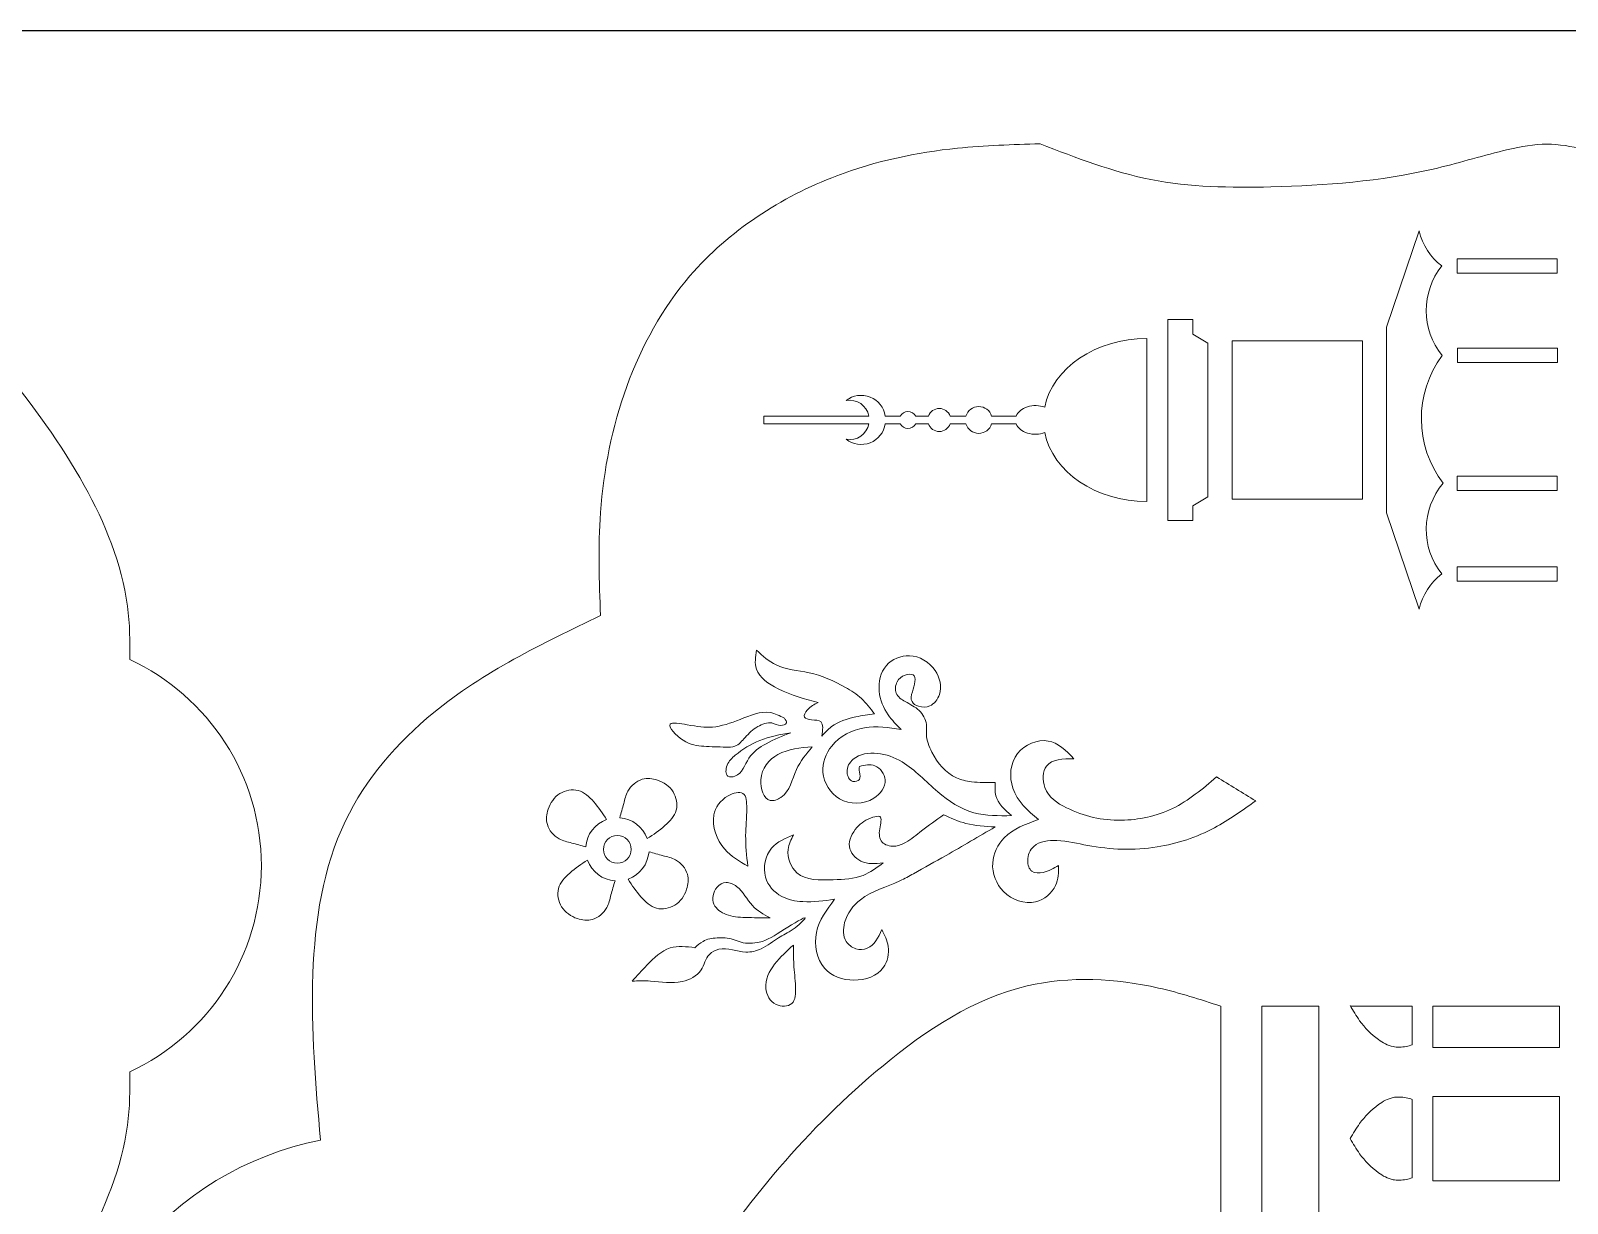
# Model space of a CAD drawing. Header units: inches. Extents: x -604 to 396, y -92 to 517.
# Drawn here: x 106.6 to 232.7, y 113.2 to 209.4 of the extents above; entities that cross this region are included whole.
import ezdxf

# ---------------------------------------------------------------- set-up
doc = ezdxf.new("R2010")
doc.units = ezdxf.units.IN
doc.header["$MEASUREMENT"] = 0
doc.layers.add('Layer 1', color=7, linetype='Continuous')

msp = doc.modelspace()

# ---------------------------------------------------------------- linework, layer by layer
at = {"color": 1}
msp.add_lwpolyline([(-16.29, -79.62), (395.71, -79.62), (395.71, 209.38), (-16.29, 209.38)], close=True, dxfattribs=at)
at = {"layer": 'Layer 1', "color": 250, "lineweight": 9}
msp.add_open_spline([(114.75, 123.94), (114.79, 122.49), (114.76, 121.03), (114.56, 119.57), (114.56, 119.57), (114.1, 116.06), (112.73, 112.74), (111.02, 109.66), (111.02, 109.66), (109.11, 106.21), (106.77, 103.08), (104.32, 99.99), (104.32, 99.99), (103.61, 99.11), (102.58, 97.89), (102.18, 96.83), (102.18, 96.83), (101.7, 95.57), (101.75, 93.48), (101.7, 92.12), (101.7, 92.12), (101.64, 90.39), (101.49, 88.7), (100.99, 87.03), (100.99, 87.03), (100.2, 84.39), (98.61, 82.01), (96.57, 80.18), (96.57, 80.18), (95.21, 78.96), (93.65, 77.97), (91.89, 77.43), (91.89, 77.43), (90.68, 77.06), (89.44, 76.84), (88.17, 76.84), (88.17, 76.84), (88.17, 76.84), (-4.16, 76.84), (-4.16, 76.84), (-4.16, 76.84), (-4.16, 76.84), (-5, 79.7), (-5, 79.7), (-5, 79.7), (-16.78, 119.61), (-16.78, 162.1), (-5, 202.01), (-5, 202.01), (-5, 202.01), (-4.16, 204.88), (-4.16, 204.88), (-4.16, 204.88), (-4.16, 204.88), (88.17, 204.88), (88.17, 204.88), (88.17, 204.88), (89.44, 204.88), (90.68, 204.65), (91.89, 204.28), (91.89, 204.28), (93.65, 203.75), (95.21, 202.76), (96.57, 201.54), (96.57, 201.54), (98.61, 199.71), (100.2, 197.32), (100.99, 194.68), (100.99, 194.68), (101.49, 193.02), (101.64, 191.33), (101.7, 189.6), (101.7, 189.6), (101.75, 188.24), (101.7, 186.15), (102.18, 184.89), (102.18, 184.89), (102.58, 183.82), (103.61, 182.61), (104.32, 181.72), (104.32, 181.72), (106.77, 178.64), (109.11, 175.51), (111.02, 172.06), (111.02, 172.06), (112.73, 168.98), (114.1, 165.66), (114.56, 162.15), (114.56, 162.15), (114.76, 160.69), (114.79, 159.23), (114.75, 157.78), (114.75, 157.78), (121.24, 154.76), (125.55, 148.21), (125.55, 140.86), (125.55, 140.86), (125.55, 133.5), (121.24, 126.95), (114.75, 123.94)], degree=3, knots=[0, 0, 0, 0, 0.038462, 0.038462, 0.038462, 0.038462, 0.076923, 0.076923, 0.076923, 0.076923, 0.115385, 0.115385, 0.115385, 0.115385, 0.153846, 0.153846, 0.153846, 0.153846, 0.192308, 0.192308, 0.192308, 0.192308, 0.230769, 0.230769, 0.230769, 0.230769, 0.269231, 0.269231, 0.269231, 0.269231, 0.307692, 0.307692, 0.307692, 0.307692, 0.346154, 0.346154, 0.346154, 0.346154, 0.384615, 0.384615, 0.384615, 0.384615, 0.423077, 0.423077, 0.423077, 0.423077, 0.461538, 0.461538, 0.461538, 0.461538, 0.5, 0.5, 0.5, 0.5, 0.538462, 0.538462, 0.538462, 0.538462, 0.576923, 0.576923, 0.576923, 0.576923, 0.615385, 0.615385, 0.615385, 0.615385, 0.653846, 0.653846, 0.653846, 0.653846, 0.692308, 0.692308, 0.692308, 0.692308, 0.730769, 0.730769, 0.730769, 0.730769, 0.769231, 0.769231, 0.769231, 0.769231, 0.807692, 0.807692, 0.807692, 0.807692, 0.846154, 0.846154, 0.846154, 0.846154, 0.884615, 0.884615, 0.884615, 0.884615, 0.923077, 0.923077, 0.923077, 0.923077, 1, 1, 1, 1], dxfattribs=at)
at = {"layer": 'Layer 1', "lineweight": 9}
for points, knots in [([(393.82, 200.16), (393.82, 200.16), (393.82, 176.61), (393.82, 176.61), (393.82, 176.61), (393.82, 176.61), (381.95, 176.61), (381.95, 176.61), (381.95, 176.61), (381.95, 176.61), (381.95, 92.39), (381.95, 92.39), (381.95, 92.39), (381.95, 92.39), (381.95, 8.17), (381.95, 8.17), (381.95, 8.17), (381.95, 8.17), (393.82, 8.17), (393.82, 8.17), (393.82, 8.17), (393.82, 8.17), (393.82, -15.37), (393.82, -15.37), (393.82, -15.37), (391.56, -15.45), (389.3, -15.53), (387.07, -15.31), (387.07, -15.31), (384.54, -15.06), (382.06, -14.45), (379.57, -13.9), (379.57, -13.9), (374.34, -12.74), (369.1, -11.88), (363.7, -11.6), (363.7, -11.6), (358.8, -11.34), (353.77, -11.55), (349.22, -13.19), (349.22, -13.19), (347.69, -13.74), (346.21, -14.46), (344.72, -15.18), (344.72, -15.18), (336.28, -15.18), (327.83, -15.18), (319.39, -15.18), (319.39, -15.18), (318.22, -14.54), (317.05, -13.91), (315.82, -13.51), (315.82, -13.51), (313.61, -12.79), (311.16, -12.82), (308.8, -12.97), (308.8, -12.97), (306.33, -13.12), (303.95, -13.38), (301.49, -13.79), (301.49, -13.79), (299.08, -14.19), (296.61, -14.73), (294.3, -14.24), (294.3, -14.24), (292.45, -13.85), (290.72, -12.8), (289.15, -11.63), (289.15, -11.63), (287.93, -10.72), (286.81, -9.73), (285.69, -8.75), (285.69, -8.75), (284.01, -9.36), (282.33, -9.97), (280.68, -10.63), (280.68, -10.63), (278.92, -11.33), (277.19, -12.09), (275.45, -12.83), (275.45, -12.83), (273.25, -13.76), (271.03, -14.67), (268.71, -15.15), (268.71, -15.15), (265.49, -15.82), (262.08, -15.69), (258.87, -14.92), (258.87, -14.92), (255.92, -14.22), (253.15, -12.98), (250.3, -11.99), (250.3, -11.99), (247.66, -11.08), (244.95, -10.38), (242.24, -9.68), (242.24, -9.68), (240.44, -11.23), (238.64, -12.78), (236.51, -13.86), (236.51, -13.86), (234.7, -14.78), (232.65, -15.36), (230.65, -15.28), (230.65, -15.28), (229.58, -15.24), (228.52, -15.01), (227.47, -14.76), (227.47, -14.76), (225.53, -14.28), (223.63, -13.7), (221.7, -13.25), (221.7, -13.25), (217.37, -12.23), (212.89, -11.89), (208.39, -11.79), (208.39, -11.79), (205.07, -11.71), (201.74, -11.76), (198.53, -12.39), (198.53, -12.39), (195.43, -13), (192.44, -14.16), (189.45, -15.31), (189.45, -15.31), (187.19, -15.25), (184.92, -15.19), (182.67, -14.96), (182.67, -14.96), (179.31, -14.62), (175.97, -13.91), (172.78, -12.69), (172.78, -12.69), (168.19, -10.96), (163.91, -8.19), (160.72, -4.48), (160.72, -4.48), (156.19, 0.8), (153.88, 7.97), (153.38, 14.94), (153.38, 14.94), (153.18, 17.79), (153.28, 20.6), (153.38, 23.41), (153.38, 23.41), (148.59, 25.7), (143.8, 28), (139.69, 31.37), (139.69, 31.37), (136.72, 33.81), (134.1, 36.82), (132.45, 40.25), (132.45, 40.25), (130.59, 44.1), (129.94, 48.48), (129.78, 52.8), (129.78, 52.8), (129.61, 57.4), (130.01, 61.92), (130.4, 66.44), (130.4, 66.44), (118.03, 68.91), (109.12, 79.78), (109.12, 92.39), (109.12, 92.39), (109.12, 105.01), (118.03, 115.87), (130.4, 118.34), (130.4, 118.34), (130.01, 122.86), (129.61, 127.38), (129.78, 131.98), (129.78, 131.98), (129.94, 136.3), (130.59, 140.69), (132.45, 144.53), (132.45, 144.53), (134.1, 147.97), (136.72, 150.97), (139.69, 153.42), (139.69, 153.42), (143.8, 156.79), (148.59, 159.08), (153.38, 161.38), (153.38, 161.38), (153.28, 164.19), (153.18, 167), (153.38, 169.84), (153.38, 169.84), (153.88, 176.82), (156.19, 183.99), (160.72, 189.26), (160.72, 189.26), (163.91, 192.97), (168.19, 195.74), (172.78, 197.48), (172.78, 197.48), (175.97, 198.69), (179.31, 199.4), (182.67, 199.74), (182.67, 199.74), (184.92, 199.97), (187.19, 200.03), (189.45, 200.1), (189.45, 200.1), (192.44, 198.94), (195.43, 197.79), (198.53, 197.17), (198.53, 197.17), (201.74, 196.54), (205.07, 196.49), (208.39, 196.57), (208.39, 196.57), (212.89, 196.68), (217.37, 197.02), (221.7, 198.03), (221.7, 198.03), (223.63, 198.48), (225.53, 199.06), (227.47, 199.54), (227.47, 199.54), (228.52, 199.8), (229.58, 200.02), (230.65, 200.06), (230.65, 200.06), (232.65, 200.14), (234.7, 199.56), (236.51, 198.64), (236.51, 198.64), (238.64, 197.56), (240.44, 196.02), (242.24, 194.47), (242.24, 194.47), (244.95, 195.17), (247.66, 195.86), (250.3, 196.78), (250.3, 196.78), (253.15, 197.76), (255.92, 199), (258.87, 199.71), (258.87, 199.71), (262.08, 200.47), (265.49, 200.61), (268.71, 199.94), (268.71, 199.94), (271.03, 199.45), (273.25, 198.55), (275.45, 197.62), (275.45, 197.62), (277.19, 196.87), (278.92, 196.11), (280.68, 195.41), (280.68, 195.41), (282.33, 194.75), (284.01, 194.14), (285.69, 193.53), (285.69, 193.53), (286.81, 194.52), (287.93, 195.5), (289.15, 196.41), (289.15, 196.41), (290.72, 197.58), (292.45, 198.63), (294.3, 199.02), (294.3, 199.02), (296.61, 199.51), (299.08, 198.98), (301.49, 198.58), (301.49, 198.58), (303.95, 198.17), (306.33, 197.9), (308.8, 197.75), (308.8, 197.75), (311.16, 197.61), (313.61, 197.58), (315.82, 198.29), (315.82, 198.29), (317.05, 198.69), (318.22, 199.33), (319.39, 199.96), (319.39, 199.96), (327.83, 199.96), (336.28, 199.96), (344.72, 199.96), (344.72, 199.96), (346.21, 199.24), (347.69, 198.53), (349.22, 197.97), (349.22, 197.97), (353.77, 196.33), (358.8, 196.12), (363.7, 196.38), (363.7, 196.38), (369.1, 196.67), (374.34, 197.52), (379.57, 198.68), (379.57, 198.68), (382.06, 199.23), (384.54, 199.85), (387.07, 200.09), (387.07, 200.09), (389.3, 200.31), (391.56, 200.23), (393.82, 200.16)], [0, 0, 0, 0, 0.012987, 0.012987, 0.012987, 0.012987, 0.025974, 0.025974, 0.025974, 0.025974, 0.038961, 0.038961, 0.038961, 0.038961, 0.051948, 0.051948, 0.051948, 0.051948, 0.064935, 0.064935, 0.064935, 0.064935, 0.077922, 0.077922, 0.077922, 0.077922, 0.090909, 0.090909, 0.090909, 0.090909, 0.103896, 0.103896, 0.103896, 0.103896, 0.116883, 0.116883, 0.116883, 0.116883, 0.12987, 0.12987, 0.12987, 0.12987, 0.142857, 0.142857, 0.142857, 0.142857, 0.155844, 0.155844, 0.155844, 0.155844, 0.168831, 0.168831, 0.168831, 0.168831, 0.181818, 0.181818, 0.181818, 0.181818, 0.194805, 0.194805, 0.194805, 0.194805, 0.207792, 0.207792, 0.207792, 0.207792, 0.220779, 0.220779, 0.220779, 0.220779, 0.233766, 0.233766, 0.233766, 0.233766, 0.246753, 0.246753, 0.246753, 0.246753, 0.25974, 0.25974, 0.25974, 0.25974, 0.272727, 0.272727, 0.272727, 0.272727, 0.285714, 0.285714, 0.285714, 0.285714, 0.298701, 0.298701, 0.298701, 0.298701, 0.311688, 0.311688, 0.311688, 0.311688, 0.324675, 0.324675, 0.324675, 0.324675, 0.337662, 0.337662, 0.337662, 0.337662, 0.350649, 0.350649, 0.350649, 0.350649, 0.363636, 0.363636, 0.363636, 0.363636, 0.376623, 0.376623, 0.376623, 0.376623, 0.38961, 0.38961, 0.38961, 0.38961, 0.402597, 0.402597, 0.402597, 0.402597, 0.415584, 0.415584, 0.415584, 0.415584, 0.428571, 0.428571, 0.428571, 0.428571, 0.441558, 0.441558, 0.441558, 0.441558, 0.454545, 0.454545, 0.454545, 0.454545, 0.467532, 0.467532, 0.467532, 0.467532, 0.480519, 0.480519, 0.480519, 0.480519, 0.493506, 0.493506, 0.493506, 0.493506, 0.506494, 0.506494, 0.506494, 0.506494, 0.519481, 0.519481, 0.519481, 0.519481, 0.532468, 0.532468, 0.532468, 0.532468, 0.545455, 0.545455, 0.545455, 0.545455, 0.558442, 0.558442, 0.558442, 0.558442, 0.571429, 0.571429, 0.571429, 0.571429, 0.584416, 0.584416, 0.584416, 0.584416, 0.597403, 0.597403, 0.597403, 0.597403, 0.61039, 0.61039, 0.61039, 0.61039, 0.623377, 0.623377, 0.623377, 0.623377, 0.636364, 0.636364, 0.636364, 0.636364, 0.649351, 0.649351, 0.649351, 0.649351, 0.662338, 0.662338, 0.662338, 0.662338, 0.675325, 0.675325, 0.675325, 0.675325, 0.688312, 0.688312, 0.688312, 0.688312, 0.701299, 0.701299, 0.701299, 0.701299, 0.714286, 0.714286, 0.714286, 0.714286, 0.727273, 0.727273, 0.727273, 0.727273, 0.74026, 0.74026, 0.74026, 0.74026, 0.753247, 0.753247, 0.753247, 0.753247, 0.766234, 0.766234, 0.766234, 0.766234, 0.779221, 0.779221, 0.779221, 0.779221, 0.792208, 0.792208, 0.792208, 0.792208, 0.805195, 0.805195, 0.805195, 0.805195, 0.818182, 0.818182, 0.818182, 0.818182, 0.831169, 0.831169, 0.831169, 0.831169, 0.844156, 0.844156, 0.844156, 0.844156, 0.857143, 0.857143, 0.857143, 0.857143, 0.87013, 0.87013, 0.87013, 0.87013, 0.883117, 0.883117, 0.883117, 0.883117, 0.896104, 0.896104, 0.896104, 0.896104, 0.909091, 0.909091, 0.909091, 0.909091, 0.922078, 0.922078, 0.922078, 0.922078, 0.935065, 0.935065, 0.935065, 0.935065, 0.948052, 0.948052, 0.948052, 0.948052, 0.961039, 0.961039, 0.961039, 0.961039, 0.974026, 0.974026, 0.974026, 0.974026, 1, 1, 1, 1]), ([(217.86, 169.82), (217.86, 169.82), (220.55, 161.92), (220.55, 161.92), (220.55, 161.92), (220.82, 163.07), (221.47, 164.09), (222.41, 164.8), (222.41, 164.8), (220.67, 166.99), (220.71, 170.11), (222.52, 172.24), (222.52, 172.24), (220.17, 175.34), (220.14, 179.6), (222.44, 182.73), (222.44, 182.73), (220.71, 184.87), (220.7, 187.92), (222.41, 190.08), (222.41, 190.08), (221.47, 190.79), (220.82, 191.81), (220.55, 192.96), (220.55, 192.96), (220.55, 192.96), (217.86, 185.05), (217.86, 185.05), (217.86, 185.05), (217.86, 185.05), (217.86, 169.82), (217.86, 169.82)], [0, 0, 0, 0, 0.111111, 0.111111, 0.111111, 0.111111, 0.222222, 0.222222, 0.222222, 0.222222, 0.333333, 0.333333, 0.333333, 0.333333, 0.444444, 0.444444, 0.444444, 0.444444, 0.555556, 0.555556, 0.555556, 0.555556, 0.666667, 0.666667, 0.666667, 0.666667, 0.777778, 0.777778, 0.777778, 0.777778, 1, 1, 1, 1]), ([(223.67, 190.66), (223.67, 190.66), (223.67, 189.49), (223.67, 189.49), (223.67, 189.49), (223.67, 189.49), (231.88, 189.49), (231.88, 189.49), (231.88, 189.49), (231.88, 189.49), (231.88, 190.66), (231.88, 190.66), (231.88, 190.66), (231.88, 190.66), (223.67, 190.66), (223.67, 190.66)], [0, 0, 0, 0, 0.2, 0.2, 0.2, 0.2, 0.4, 0.4, 0.4, 0.4, 0.6, 0.6, 0.6, 0.6, 1, 1, 1, 1]), ([(199.94, 177.44), (199.94, 177.44), (199.94, 185.69), (199.94, 185.69), (199.94, 185.69), (199.94, 185.69), (201.98, 185.69), (201.98, 185.69), (201.98, 185.69), (201.98, 185.69), (201.98, 184.49), (201.98, 184.49), (201.98, 184.49), (201.98, 184.49), (203.22, 183.74), (203.22, 183.74), (203.22, 183.74), (203.22, 183.74), (203.22, 171.14), (203.22, 171.14), (203.22, 171.14), (203.22, 171.14), (201.98, 170.39), (201.98, 170.39), (201.98, 170.39), (201.98, 170.39), (201.98, 169.19), (201.98, 169.19), (201.98, 169.19), (201.98, 169.19), (199.94, 169.19), (199.94, 169.19), (199.94, 169.19), (199.94, 169.19), (199.94, 177.44), (199.94, 177.44)], [0, 0, 0, 0, 0.1, 0.1, 0.1, 0.1, 0.2, 0.2, 0.2, 0.2, 0.3, 0.3, 0.3, 0.3, 0.4, 0.4, 0.4, 0.4, 0.5, 0.5, 0.5, 0.5, 0.6, 0.6, 0.6, 0.6, 0.7, 0.7, 0.7, 0.7, 0.8, 0.8, 0.8, 0.8, 1, 1, 1, 1]), ([(173.53, 175.85), (174.4, 175.69), (175.23, 176.26), (175.4, 177.12), (175.4, 177.12), (175.4, 177.12), (166.78, 177.12), (166.78, 177.12), (166.78, 177.12), (166.78, 177.12), (166.78, 177.76), (166.78, 177.76), (166.78, 177.76), (166.78, 177.76), (175.4, 177.76), (175.4, 177.76), (175.4, 177.76), (175.23, 178.62), (174.4, 179.19), (173.53, 179.03), (173.53, 179.03), (174.09, 179.47), (174.84, 179.57), (175.5, 179.31), (175.5, 179.31), (176.16, 179.05), (176.64, 178.46), (176.75, 177.76), (176.75, 177.76), (176.75, 177.76), (177.98, 177.76), (177.98, 177.76), (177.98, 177.76), (178.1, 177.99), (178.34, 178.14), (178.61, 178.14), (178.61, 178.14), (178.87, 178.14), (179.12, 177.99), (179.24, 177.76), (179.24, 177.76), (179.24, 177.76), (180.29, 177.76), (180.29, 177.76), (180.29, 177.76), (180.42, 178.13), (180.78, 178.38), (181.18, 178.38), (181.18, 178.38), (181.58, 178.38), (181.94, 178.13), (182.07, 177.76), (182.07, 177.76), (182.07, 177.76), (183.36, 177.76), (183.36, 177.76), (183.36, 177.76), (183.5, 178.22), (183.93, 178.54), (184.42, 178.54), (184.42, 178.54), (184.9, 178.54), (185.33, 178.22), (185.47, 177.76), (185.47, 177.76), (185.47, 177.76), (187.49, 177.76), (187.49, 177.76), (187.49, 177.76), (187.62, 178.1), (187.96, 178.38), (188.42, 178.52), (188.42, 178.52), (188.87, 178.66), (189.39, 178.65), (189.83, 178.48), (189.83, 178.48), (190.48, 181.73), (194.03, 184.12), (198.2, 184.12), (198.2, 184.12), (198.2, 184.12), (198.2, 170.76), (198.2, 170.76), (198.2, 170.76), (194.03, 170.76), (190.48, 173.15), (189.83, 176.4), (189.83, 176.4), (189.39, 176.23), (188.87, 176.22), (188.42, 176.36), (188.42, 176.36), (187.96, 176.5), (187.62, 176.78), (187.49, 177.12), (187.49, 177.12), (187.49, 177.12), (185.47, 177.12), (185.47, 177.12), (185.47, 177.12), (185.33, 176.66), (184.9, 176.34), (184.42, 176.34), (184.42, 176.34), (183.93, 176.34), (183.5, 176.66), (183.36, 177.12), (183.36, 177.12), (183.36, 177.12), (182.07, 177.12), (182.07, 177.12), (182.07, 177.12), (181.94, 176.75), (181.58, 176.49), (181.18, 176.49), (181.18, 176.49), (180.78, 176.49), (180.42, 176.75), (180.29, 177.12), (180.29, 177.12), (180.29, 177.12), (179.24, 177.12), (179.24, 177.12), (179.24, 177.12), (179.12, 176.88), (178.87, 176.73), (178.61, 176.73), (178.61, 176.73), (178.34, 176.73), (178.1, 176.88), (177.98, 177.12), (177.98, 177.12), (177.98, 177.12), (176.75, 177.12), (176.75, 177.12), (176.75, 177.12), (176.64, 176.42), (176.16, 175.83), (175.5, 175.57), (175.5, 175.57), (174.84, 175.31), (174.09, 175.41), (173.53, 175.85)], [0, 0, 0, 0, 0.027027, 0.027027, 0.027027, 0.027027, 0.054054, 0.054054, 0.054054, 0.054054, 0.081081, 0.081081, 0.081081, 0.081081, 0.108108, 0.108108, 0.108108, 0.108108, 0.135135, 0.135135, 0.135135, 0.135135, 0.162162, 0.162162, 0.162162, 0.162162, 0.189189, 0.189189, 0.189189, 0.189189, 0.216216, 0.216216, 0.216216, 0.216216, 0.243243, 0.243243, 0.243243, 0.243243, 0.27027, 0.27027, 0.27027, 0.27027, 0.297297, 0.297297, 0.297297, 0.297297, 0.324324, 0.324324, 0.324324, 0.324324, 0.351351, 0.351351, 0.351351, 0.351351, 0.378378, 0.378378, 0.378378, 0.378378, 0.405405, 0.405405, 0.405405, 0.405405, 0.432432, 0.432432, 0.432432, 0.432432, 0.459459, 0.459459, 0.459459, 0.459459, 0.486486, 0.486486, 0.486486, 0.486486, 0.513514, 0.513514, 0.513514, 0.513514, 0.540541, 0.540541, 0.540541, 0.540541, 0.567568, 0.567568, 0.567568, 0.567568, 0.594595, 0.594595, 0.594595, 0.594595, 0.621622, 0.621622, 0.621622, 0.621622, 0.648649, 0.648649, 0.648649, 0.648649, 0.675676, 0.675676, 0.675676, 0.675676, 0.702703, 0.702703, 0.702703, 0.702703, 0.72973, 0.72973, 0.72973, 0.72973, 0.756757, 0.756757, 0.756757, 0.756757, 0.783784, 0.783784, 0.783784, 0.783784, 0.810811, 0.810811, 0.810811, 0.810811, 0.837838, 0.837838, 0.837838, 0.837838, 0.864865, 0.864865, 0.864865, 0.864865, 0.891892, 0.891892, 0.891892, 0.891892, 0.918919, 0.918919, 0.918919, 0.918919, 0.945946, 0.945946, 0.945946, 0.945946, 1, 1, 1, 1]), ([(205.21, 183.94), (205.21, 183.94), (205.21, 170.94), (205.21, 170.94), (205.21, 170.94), (205.21, 170.94), (215.91, 170.94), (215.91, 170.94), (215.91, 170.94), (215.91, 170.94), (215.91, 183.94), (215.91, 183.94), (215.91, 183.94), (215.91, 183.94), (205.21, 183.94), (205.21, 183.94)], [0, 0, 0, 0, 0.2, 0.2, 0.2, 0.2, 0.4, 0.4, 0.4, 0.4, 0.6, 0.6, 0.6, 0.6, 1, 1, 1, 1]), ([(223.7, 183.32), (223.7, 183.32), (223.7, 182.15), (223.7, 182.15), (223.7, 182.15), (223.7, 182.15), (231.91, 182.15), (231.91, 182.15), (231.91, 182.15), (231.91, 182.15), (231.91, 183.32), (231.91, 183.32), (231.91, 183.32), (231.91, 183.32), (223.7, 183.32), (223.7, 183.32)], [0, 0, 0, 0, 0.2, 0.2, 0.2, 0.2, 0.4, 0.4, 0.4, 0.4, 0.6, 0.6, 0.6, 0.6, 1, 1, 1, 1]), ([(223.67, 172.83), (223.67, 172.83), (223.67, 171.66), (223.67, 171.66), (223.67, 171.66), (223.67, 171.66), (231.88, 171.66), (231.88, 171.66), (231.88, 171.66), (231.88, 171.66), (231.88, 172.83), (231.88, 172.83), (231.88, 172.83), (231.88, 172.83), (223.67, 172.83), (223.67, 172.83)], [0, 0, 0, 0, 0.2, 0.2, 0.2, 0.2, 0.4, 0.4, 0.4, 0.4, 0.6, 0.6, 0.6, 0.6, 1, 1, 1, 1]), ([(223.67, 165.38), (223.67, 165.38), (223.67, 164.22), (223.67, 164.22), (223.67, 164.22), (223.67, 164.22), (231.88, 164.22), (231.88, 164.22), (231.88, 164.22), (231.88, 164.22), (231.88, 165.38), (231.88, 165.38), (231.88, 165.38), (231.88, 165.38), (223.67, 165.38), (223.67, 165.38)], [0, 0, 0, 0, 0.2, 0.2, 0.2, 0.2, 0.4, 0.4, 0.4, 0.4, 0.6, 0.6, 0.6, 0.6, 1, 1, 1, 1]), ([(171.24, 154.25), (170.15, 154.53), (169.06, 154.82), (167.95, 155.38), (167.95, 155.38), (167.18, 155.77), (166.41, 156.29), (166.17, 157), (166.17, 157), (166.02, 157.46), (166.09, 158), (166.17, 158.55), (166.17, 158.55), (166.68, 158.08), (167.19, 157.62), (167.78, 157.34), (167.78, 157.34), (168.6, 156.94), (169.57, 156.9), (170.49, 156.7), (170.49, 156.7), (171.55, 156.47), (172.54, 156.02), (173.48, 155.49), (173.48, 155.49), (173.94, 155.23), (174.4, 154.94), (174.79, 154.58), (174.79, 154.58), (175.19, 154.21), (175.53, 153.76), (175.86, 153.31), (175.86, 153.31), (175.35, 153.24), (174.83, 153.18), (174.32, 153.07), (174.32, 153.07), (173.61, 152.92), (172.9, 152.69), (172.34, 152.27), (172.34, 152.27), (172.04, 152.04), (171.79, 151.77), (171.53, 151.49), (171.53, 151.49), (171.61, 151.99), (171.69, 152.48), (171.45, 152.68), (171.45, 152.68), (171.29, 152.8), (171.01, 152.8), (170.7, 152.83), (170.7, 152.83), (170.44, 152.86), (170.17, 152.91), (170.11, 153.06), (170.11, 153.06), (170.05, 153.21), (170.19, 153.45), (170.34, 153.63), (170.34, 153.63), (170.61, 153.95), (170.93, 154.1), (171.24, 154.25)], [0, 0, 0, 0, 0.058824, 0.058824, 0.058824, 0.058824, 0.117647, 0.117647, 0.117647, 0.117647, 0.176471, 0.176471, 0.176471, 0.176471, 0.235294, 0.235294, 0.235294, 0.235294, 0.294118, 0.294118, 0.294118, 0.294118, 0.352941, 0.352941, 0.352941, 0.352941, 0.411765, 0.411765, 0.411765, 0.411765, 0.470588, 0.470588, 0.470588, 0.470588, 0.529412, 0.529412, 0.529412, 0.529412, 0.588235, 0.588235, 0.588235, 0.588235, 0.647059, 0.647059, 0.647059, 0.647059, 0.705882, 0.705882, 0.705882, 0.705882, 0.764706, 0.764706, 0.764706, 0.764706, 0.823529, 0.823529, 0.823529, 0.823529, 0.882353, 0.882353, 0.882353, 0.882353, 1, 1, 1, 1]), ([(178.04, 152.04), (177.67, 152.42), (177.29, 152.8), (176.99, 153.23), (176.99, 153.23), (176.58, 153.8), (176.31, 154.47), (176.25, 155.18), (176.25, 155.18), (176.18, 155.93), (176.35, 156.73), (176.84, 157.29), (176.84, 157.29), (177.29, 157.81), (178.03, 158.11), (178.73, 158.09), (178.73, 158.09), (179.56, 158.06), (180.35, 157.58), (180.83, 156.87), (180.83, 156.87), (181.23, 156.29), (181.41, 155.56), (181.2, 154.92), (181.2, 154.92), (181.06, 154.51), (180.77, 154.14), (180.39, 153.97), (180.39, 153.97), (180.11, 153.85), (179.78, 153.84), (179.47, 153.94), (179.47, 153.94), (179.25, 154.02), (179.03, 154.15), (178.94, 154.33), (178.94, 154.33), (178.82, 154.54), (178.88, 154.81), (178.97, 155.13), (178.97, 155.13), (179.12, 155.67), (179.35, 156.35), (179.03, 156.52), (179.03, 156.52), (178.88, 156.6), (178.6, 156.57), (178.38, 156.49), (178.38, 156.49), (178.08, 156.39), (177.86, 156.21), (177.72, 155.96), (177.72, 155.96), (177.57, 155.67), (177.52, 155.29), (177.64, 155.01), (177.64, 155.01), (177.76, 154.7), (178.07, 154.5), (178.38, 154.33), (178.38, 154.33), (178.79, 154.09), (179.2, 153.9), (179.53, 153.59), (179.53, 153.59), (179.83, 153.29), (180.07, 152.88), (180.12, 152.46), (180.12, 152.46), (180.15, 152.19), (180.12, 151.92), (180.12, 151.66), (180.12, 151.66), (180.13, 151.15), (180.32, 150.65), (180.57, 150.18), (180.57, 150.18), (181.03, 149.29), (181.7, 148.47), (182.58, 148.08), (182.58, 148.08), (182.96, 147.9), (183.38, 147.81), (183.81, 147.75), (183.81, 147.75), (184.46, 147.67), (185.11, 147.69), (185.76, 147.7), (185.76, 147.7), (185.75, 147.32), (185.73, 146.94), (185.82, 146.6), (185.82, 146.6), (185.99, 145.96), (186.55, 145.46), (187.11, 144.97), (187.11, 144.97), (186.05, 144.95), (185, 144.94), (184.02, 145.21), (184.02, 145.21), (182.93, 145.51), (181.93, 146.16), (181.05, 146.92), (181.05, 146.92), (180.06, 147.76), (179.2, 148.73), (178.12, 149.38), (178.12, 149.38), (177.51, 149.74), (176.83, 150), (176.09, 150.08), (176.09, 150.08), (175.39, 150.15), (174.64, 150.04), (174.12, 149.59), (174.12, 149.59), (173.81, 149.33), (173.59, 148.96), (173.61, 148.53), (173.61, 148.53), (173.63, 148.21), (173.78, 147.86), (174.09, 147.78), (174.09, 147.78), (174.28, 147.73), (174.53, 147.79), (174.62, 147.93), (174.62, 147.93), (174.73, 148.08), (174.65, 148.33), (174.62, 148.55), (174.62, 148.55), (174.6, 148.72), (174.61, 148.86), (174.62, 149.01), (174.62, 149.01), (175.07, 149.12), (175.51, 149.22), (175.9, 149.06), (175.9, 149.06), (176.33, 148.88), (176.69, 148.38), (176.73, 147.9), (176.73, 147.9), (176.77, 147.3), (176.34, 146.75), (175.8, 146.4), (175.8, 146.4), (174.95, 145.85), (173.83, 145.86), (172.99, 146.35), (172.99, 146.35), (172.23, 146.8), (171.7, 147.66), (171.63, 148.52), (171.63, 148.52), (171.56, 149.29), (171.86, 150.07), (172.35, 150.68), (172.35, 150.68), (173.01, 151.5), (174.02, 152), (175.04, 152.17), (175.04, 152.17), (176.03, 152.34), (177.04, 152.19), (178.04, 152.04)], [0, 0, 0, 0, 0.023256, 0.023256, 0.023256, 0.023256, 0.046512, 0.046512, 0.046512, 0.046512, 0.069767, 0.069767, 0.069767, 0.069767, 0.093023, 0.093023, 0.093023, 0.093023, 0.116279, 0.116279, 0.116279, 0.116279, 0.139535, 0.139535, 0.139535, 0.139535, 0.162791, 0.162791, 0.162791, 0.162791, 0.186047, 0.186047, 0.186047, 0.186047, 0.209302, 0.209302, 0.209302, 0.209302, 0.232558, 0.232558, 0.232558, 0.232558, 0.255814, 0.255814, 0.255814, 0.255814, 0.27907, 0.27907, 0.27907, 0.27907, 0.302326, 0.302326, 0.302326, 0.302326, 0.325581, 0.325581, 0.325581, 0.325581, 0.348837, 0.348837, 0.348837, 0.348837, 0.372093, 0.372093, 0.372093, 0.372093, 0.395349, 0.395349, 0.395349, 0.395349, 0.418605, 0.418605, 0.418605, 0.418605, 0.44186, 0.44186, 0.44186, 0.44186, 0.465116, 0.465116, 0.465116, 0.465116, 0.488372, 0.488372, 0.488372, 0.488372, 0.511628, 0.511628, 0.511628, 0.511628, 0.534884, 0.534884, 0.534884, 0.534884, 0.55814, 0.55814, 0.55814, 0.55814, 0.581395, 0.581395, 0.581395, 0.581395, 0.604651, 0.604651, 0.604651, 0.604651, 0.627907, 0.627907, 0.627907, 0.627907, 0.651163, 0.651163, 0.651163, 0.651163, 0.674419, 0.674419, 0.674419, 0.674419, 0.697674, 0.697674, 0.697674, 0.697674, 0.72093, 0.72093, 0.72093, 0.72093, 0.744186, 0.744186, 0.744186, 0.744186, 0.767442, 0.767442, 0.767442, 0.767442, 0.790698, 0.790698, 0.790698, 0.790698, 0.813953, 0.813953, 0.813953, 0.813953, 0.837209, 0.837209, 0.837209, 0.837209, 0.860465, 0.860465, 0.860465, 0.860465, 0.883721, 0.883721, 0.883721, 0.883721, 0.906977, 0.906977, 0.906977, 0.906977, 0.930233, 0.930233, 0.930233, 0.930233, 0.953488, 0.953488, 0.953488, 0.953488, 1, 1, 1, 1]), ([(168.47, 152.97), (168.08, 153.16), (167.7, 153.36), (167.3, 153.43), (167.3, 153.43), (166.51, 153.56), (165.67, 153.18), (164.84, 152.86), (164.84, 152.86), (164.07, 152.55), (163.29, 152.3), (162.57, 152.23), (162.57, 152.23), (161.93, 152.18), (161.34, 152.28), (160.48, 152.43), (160.48, 152.43), (159.91, 152.53), (159.23, 152.66), (159.09, 152.47), (159.09, 152.47), (158.93, 152.23), (159.57, 151.53), (160.15, 151.15), (160.15, 151.15), (160.76, 150.74), (161.3, 150.7), (161.87, 150.66), (161.87, 150.66), (162.45, 150.63), (163.05, 150.6), (163.67, 150.59), (163.67, 150.59), (163.93, 150.58), (164.18, 150.58), (164.4, 150.66), (164.4, 150.66), (164.74, 150.79), (164.99, 151.1), (165.25, 151.39), (165.25, 151.39), (165.56, 151.73), (165.87, 152.03), (166.28, 152.27), (166.28, 152.27), (166.64, 152.48), (167.08, 152.65), (167.45, 152.57), (167.45, 152.57), (167.68, 152.51), (167.89, 152.36), (168.18, 152.37), (168.18, 152.37), (168.36, 152.37), (168.59, 152.44), (168.63, 152.57), (168.63, 152.57), (168.67, 152.68), (168.57, 152.82), (168.47, 152.97)], [0, 0, 0, 0, 0.0625, 0.0625, 0.0625, 0.0625, 0.125, 0.125, 0.125, 0.125, 0.1875, 0.1875, 0.1875, 0.1875, 0.25, 0.25, 0.25, 0.25, 0.3125, 0.3125, 0.3125, 0.3125, 0.375, 0.375, 0.375, 0.375, 0.4375, 0.4375, 0.4375, 0.4375, 0.5, 0.5, 0.5, 0.5, 0.5625, 0.5625, 0.5625, 0.5625, 0.625, 0.625, 0.625, 0.625, 0.6875, 0.6875, 0.6875, 0.6875, 0.75, 0.75, 0.75, 0.75, 0.8125, 0.8125, 0.8125, 0.8125, 0.875, 0.875, 0.875, 0.875, 1, 1, 1, 1]), ([(169, 151.77), (168.13, 151.62), (167.26, 151.47), (166.44, 151.14), (166.44, 151.14), (165.72, 150.84), (165.03, 150.41), (164.44, 149.92), (164.44, 149.92), (164.17, 149.7), (163.92, 149.48), (163.77, 149.1), (163.77, 149.1), (163.65, 148.78), (163.61, 148.35), (163.83, 148.2), (163.83, 148.2), (163.97, 148.11), (164.21, 148.13), (164.41, 148.2), (164.41, 148.2), (165.04, 148.43), (165.21, 149.14), (165.55, 149.68), (165.55, 149.68), (165.89, 150.21), (166.42, 150.57), (166.96, 150.87), (166.96, 150.87), (167.62, 151.23), (168.31, 151.5), (169, 151.77)], [0, 0, 0, 0, 0.111111, 0.111111, 0.111111, 0.111111, 0.222222, 0.222222, 0.222222, 0.222222, 0.333333, 0.333333, 0.333333, 0.333333, 0.444444, 0.444444, 0.444444, 0.444444, 0.555556, 0.555556, 0.555556, 0.555556, 0.666667, 0.666667, 0.666667, 0.666667, 0.777778, 0.777778, 0.777778, 0.777778, 1, 1, 1, 1]), ([(170.76, 150.62), (169.77, 150.54), (168.79, 150.45), (167.94, 149.98), (167.94, 149.98), (167.21, 149.57), (166.59, 148.87), (166.54, 147.9), (166.54, 147.9), (166.49, 147.19), (166.76, 146.34), (167.31, 146.22), (167.31, 146.22), (167.58, 146.16), (167.92, 146.28), (168.18, 146.46), (168.18, 146.46), (168.94, 146.96), (169.09, 147.93), (169.45, 148.74), (169.45, 148.74), (169.78, 149.45), (170.27, 150.03), (170.76, 150.62)], [0, 0, 0, 0, 0.142857, 0.142857, 0.142857, 0.142857, 0.285714, 0.285714, 0.285714, 0.285714, 0.428571, 0.428571, 0.428571, 0.428571, 0.571429, 0.571429, 0.571429, 0.571429, 0.714286, 0.714286, 0.714286, 0.714286, 1, 1, 1, 1]), ([(192.23, 149.64), (191.32, 149.63), (190.4, 149.61), (189.98, 149.04), (189.98, 149.04), (189.66, 148.61), (189.63, 147.86), (189.84, 147.27), (189.84, 147.27), (190.12, 146.47), (190.85, 145.99), (191.61, 145.62), (191.61, 145.62), (193.04, 144.9), (194.56, 144.57), (196.1, 144.59), (196.1, 144.59), (197.54, 144.61), (199.01, 144.92), (200.3, 145.55), (200.3, 145.55), (201.64, 146.19), (202.78, 147.16), (203.93, 148.14), (203.93, 148.14), (205, 147.48), (206.07, 146.83), (207.14, 146.18), (207.14, 146.18), (206.05, 145.4), (204.95, 144.61), (203.77, 143.98), (203.77, 143.98), (202.3, 143.2), (200.7, 142.66), (199.05, 142.4), (199.05, 142.4), (197.16, 142.1), (195.2, 142.17), (193.36, 142.52), (193.36, 142.52), (192.53, 142.67), (191.72, 142.89), (190.82, 142.92), (190.82, 142.92), (190.14, 142.95), (189.4, 142.87), (188.93, 142.44), (188.93, 142.44), (188.62, 142.16), (188.43, 141.74), (188.43, 141.28), (188.43, 141.28), (188.43, 140.94), (188.54, 140.57), (188.78, 140.4), (188.78, 140.4), (189.01, 140.23), (189.37, 140.23), (189.69, 140.3), (189.69, 140.3), (190.18, 140.4), (190.57, 140.64), (190.97, 140.88), (190.97, 140.88), (190.96, 140.31), (190.95, 139.74), (190.72, 139.24), (190.72, 139.24), (190.43, 138.6), (189.79, 138.07), (189.08, 137.9), (189.08, 137.9), (188.16, 137.68), (187.14, 138.05), (186.46, 138.73), (186.46, 138.73), (185.84, 139.35), (185.5, 140.23), (185.56, 141.07), (185.56, 141.07), (185.61, 141.85), (185.98, 142.6), (186.51, 143.15), (186.51, 143.15), (187.24, 143.91), (188.28, 144.27), (189.31, 144.64), (189.31, 144.64), (188.44, 145.39), (187.58, 146.15), (187.22, 147.21), (187.22, 147.21), (186.91, 148.13), (186.98, 149.28), (187.6, 150.07), (187.6, 150.07), (188.19, 150.82), (189.25, 151.24), (190.11, 151.09), (190.11, 151.09), (190.93, 150.96), (191.58, 150.3), (192.23, 149.64)], [0, 0, 0, 0, 0.037037, 0.037037, 0.037037, 0.037037, 0.074074, 0.074074, 0.074074, 0.074074, 0.111111, 0.111111, 0.111111, 0.111111, 0.148148, 0.148148, 0.148148, 0.148148, 0.185185, 0.185185, 0.185185, 0.185185, 0.222222, 0.222222, 0.222222, 0.222222, 0.259259, 0.259259, 0.259259, 0.259259, 0.296296, 0.296296, 0.296296, 0.296296, 0.333333, 0.333333, 0.333333, 0.333333, 0.37037, 0.37037, 0.37037, 0.37037, 0.407407, 0.407407, 0.407407, 0.407407, 0.444444, 0.444444, 0.444444, 0.444444, 0.481481, 0.481481, 0.481481, 0.481481, 0.518519, 0.518519, 0.518519, 0.518519, 0.555556, 0.555556, 0.555556, 0.555556, 0.592593, 0.592593, 0.592593, 0.592593, 0.62963, 0.62963, 0.62963, 0.62963, 0.666667, 0.666667, 0.666667, 0.666667, 0.703704, 0.703704, 0.703704, 0.703704, 0.740741, 0.740741, 0.740741, 0.740741, 0.777778, 0.777778, 0.777778, 0.777778, 0.814815, 0.814815, 0.814815, 0.814815, 0.851852, 0.851852, 0.851852, 0.851852, 0.888889, 0.888889, 0.888889, 0.888889, 0.925926, 0.925926, 0.925926, 0.925926, 1, 1, 1, 1]), ([(154.96, 144.8), (155.98, 144.72), (156.86, 144.05), (157.21, 143.09), (157.21, 143.09), (157.71, 143.4), (158.21, 143.74), (158.67, 144.15), (158.67, 144.15), (159.08, 144.51), (159.46, 144.92), (159.6, 145.42), (159.6, 145.42), (159.72, 145.9), (159.61, 146.47), (159.34, 146.91), (159.34, 146.91), (159.05, 147.38), (158.58, 147.71), (158.05, 147.88), (158.05, 147.88), (157.64, 148.02), (157.21, 148.06), (156.81, 147.95), (156.81, 147.95), (156.32, 147.81), (155.88, 147.43), (155.63, 146.98), (155.63, 146.98), (155.45, 146.66), (155.37, 146.3), (155.28, 145.95), (155.28, 145.95), (155.19, 145.56), (155.07, 145.18), (154.96, 144.8)], [0, 0, 0, 0, 0.1, 0.1, 0.1, 0.1, 0.2, 0.2, 0.2, 0.2, 0.3, 0.3, 0.3, 0.3, 0.4, 0.4, 0.4, 0.4, 0.5, 0.5, 0.5, 0.5, 0.6, 0.6, 0.6, 0.6, 0.7, 0.7, 0.7, 0.7, 0.8, 0.8, 0.8, 0.8, 1, 1, 1, 1]), ([(152.17, 142.4), (152.24, 143.42), (152.91, 144.3), (153.88, 144.65), (153.88, 144.65), (153.56, 145.15), (153.22, 145.65), (152.82, 146.11), (152.82, 146.11), (152.46, 146.52), (152.05, 146.9), (151.55, 147.03), (151.55, 147.03), (151.06, 147.16), (150.49, 147.05), (150.05, 146.78), (150.05, 146.78), (149.58, 146.49), (149.26, 146.01), (149.09, 145.49), (149.09, 145.49), (148.95, 145.08), (148.9, 144.65), (149.02, 144.24), (149.02, 144.24), (149.15, 143.75), (149.53, 143.31), (149.98, 143.07), (149.98, 143.07), (150.31, 142.89), (150.67, 142.81), (151.02, 142.72), (151.02, 142.72), (151.41, 142.62), (151.79, 142.51), (152.17, 142.4)], [0, 0, 0, 0, 0.1, 0.1, 0.1, 0.1, 0.2, 0.2, 0.2, 0.2, 0.3, 0.3, 0.3, 0.3, 0.4, 0.4, 0.4, 0.4, 0.5, 0.5, 0.5, 0.5, 0.6, 0.6, 0.6, 0.6, 0.7, 0.7, 0.7, 0.7, 0.8, 0.8, 0.8, 0.8, 1, 1, 1, 1]), ([(165.47, 140.81), (165.37, 141.68), (165.28, 142.54), (165.29, 143.35), (165.29, 143.35), (165.29, 144.06), (165.38, 144.72), (165.38, 145.58), (165.38, 145.58), (165.38, 146.06), (165.35, 146.59), (165.07, 146.79), (165.07, 146.79), (164.8, 146.97), (164.27, 146.82), (163.85, 146.59), (163.85, 146.59), (163.19, 146.22), (162.8, 145.65), (162.68, 145.02), (162.68, 145.02), (162.5, 144.08), (162.91, 142.99), (163.56, 142.23), (163.56, 142.23), (164.09, 141.62), (164.78, 141.21), (165.47, 140.81)], [0, 0, 0, 0, 0.125, 0.125, 0.125, 0.125, 0.25, 0.25, 0.25, 0.25, 0.375, 0.375, 0.375, 0.375, 0.5, 0.5, 0.5, 0.5, 0.625, 0.625, 0.625, 0.625, 0.75, 0.75, 0.75, 0.75, 1, 1, 1, 1]), ([(172.59, 138.1), (171.72, 137.98), (170.85, 137.86), (169.97, 137.91), (169.97, 137.91), (169.37, 137.95), (168.78, 138.05), (168.25, 138.34), (168.25, 138.34), (167.63, 138.67), (167.11, 139.24), (166.92, 139.93), (166.92, 139.93), (166.69, 140.73), (166.9, 141.68), (167.42, 142.3), (167.42, 142.3), (167.87, 142.83), (168.55, 143.11), (169.22, 143.39), (169.22, 143.39), (169.02, 143), (168.82, 142.62), (168.77, 142.19), (168.77, 142.19), (168.69, 141.51), (169, 140.72), (169.5, 140.28), (169.5, 140.28), (170.24, 139.62), (171.39, 139.68), (172.46, 139.71), (172.46, 139.71), (173.35, 139.75), (174.18, 139.76), (174.92, 140.06), (174.92, 140.06), (175.51, 140.29), (176.04, 140.69), (176.57, 141.09), (176.57, 141.09), (175.93, 141.02), (175.3, 140.96), (174.74, 141.24), (174.74, 141.24), (174.28, 141.47), (173.87, 141.94), (173.8, 142.43), (173.8, 142.43), (173.72, 142.97), (174.05, 143.56), (174.42, 143.99), (174.42, 143.99), (174.77, 144.38), (175.16, 144.64), (175.73, 144.83), (175.73, 144.83), (175.94, 144.89), (176.17, 144.95), (176.29, 144.89), (176.29, 144.89), (176.5, 144.78), (176.36, 144.31), (176.29, 143.89), (176.29, 143.89), (176.22, 143.43), (176.25, 143.05), (176.48, 142.8), (176.48, 142.8), (176.7, 142.56), (177.11, 142.44), (177.48, 142.46), (177.48, 142.46), (177.82, 142.47), (178.12, 142.61), (178.41, 142.77), (178.41, 142.77), (178.88, 143.04), (179.3, 143.38), (179.72, 143.71), (179.72, 143.71), (180.31, 144.16), (180.91, 144.6), (181.52, 145.04), (181.52, 145.04), (182.12, 144.77), (182.73, 144.49), (183.36, 144.33), (183.36, 144.33), (184.13, 144.12), (184.95, 144.08), (185.76, 144.04), (185.76, 144.04), (184.42, 143.26), (183.08, 142.47), (181.73, 141.7), (181.73, 141.7), (180.84, 141.2), (179.95, 140.7), (179.06, 140.2), (179.06, 140.2), (178.69, 140), (178.33, 139.8), (177.95, 139.62), (177.95, 139.62), (176.86, 139.11), (175.66, 138.8), (174.71, 138.07), (174.71, 138.07), (174.11, 137.6), (173.61, 136.96), (173.41, 136.19), (173.41, 136.19), (173.27, 135.66), (173.27, 135.08), (173.54, 134.64), (173.54, 134.64), (173.72, 134.36), (174, 134.14), (174.33, 134.04), (174.33, 134.04), (174.64, 133.95), (174.98, 133.97), (175.27, 134.08), (175.27, 134.08), (175.85, 134.32), (176.16, 134.97), (176.47, 135.61), (176.47, 135.61), (176.69, 135.17), (176.91, 134.72), (176.98, 134.23), (176.98, 134.23), (177.06, 133.65), (176.94, 133), (176.6, 132.52), (176.6, 132.52), (176.1, 131.8), (175.12, 131.46), (174.17, 131.47), (174.17, 131.47), (173.25, 131.47), (172.34, 131.79), (171.77, 132.44), (171.77, 132.44), (171.11, 133.19), (170.89, 134.37), (171.09, 135.37), (171.09, 135.37), (171.3, 136.41), (171.95, 137.25), (172.59, 138.1)], [0, 0, 0, 0, 0.025641, 0.025641, 0.025641, 0.025641, 0.051282, 0.051282, 0.051282, 0.051282, 0.076923, 0.076923, 0.076923, 0.076923, 0.102564, 0.102564, 0.102564, 0.102564, 0.128205, 0.128205, 0.128205, 0.128205, 0.153846, 0.153846, 0.153846, 0.153846, 0.179487, 0.179487, 0.179487, 0.179487, 0.205128, 0.205128, 0.205128, 0.205128, 0.230769, 0.230769, 0.230769, 0.230769, 0.25641, 0.25641, 0.25641, 0.25641, 0.282051, 0.282051, 0.282051, 0.282051, 0.307692, 0.307692, 0.307692, 0.307692, 0.333333, 0.333333, 0.333333, 0.333333, 0.358974, 0.358974, 0.358974, 0.358974, 0.384615, 0.384615, 0.384615, 0.384615, 0.410256, 0.410256, 0.410256, 0.410256, 0.435897, 0.435897, 0.435897, 0.435897, 0.461538, 0.461538, 0.461538, 0.461538, 0.487179, 0.487179, 0.487179, 0.487179, 0.512821, 0.512821, 0.512821, 0.512821, 0.538462, 0.538462, 0.538462, 0.538462, 0.564103, 0.564103, 0.564103, 0.564103, 0.589744, 0.589744, 0.589744, 0.589744, 0.615385, 0.615385, 0.615385, 0.615385, 0.641026, 0.641026, 0.641026, 0.641026, 0.666667, 0.666667, 0.666667, 0.666667, 0.692308, 0.692308, 0.692308, 0.692308, 0.717949, 0.717949, 0.717949, 0.717949, 0.74359, 0.74359, 0.74359, 0.74359, 0.769231, 0.769231, 0.769231, 0.769231, 0.794872, 0.794872, 0.794872, 0.794872, 0.820513, 0.820513, 0.820513, 0.820513, 0.846154, 0.846154, 0.846154, 0.846154, 0.871795, 0.871795, 0.871795, 0.871795, 0.897436, 0.897436, 0.897436, 0.897436, 0.923077, 0.923077, 0.923077, 0.923077, 0.948718, 0.948718, 0.948718, 0.948718, 1, 1, 1, 1]), ([(154.76, 143.34), (154.13, 143.34), (153.62, 142.83), (153.62, 142.2), (153.62, 142.2), (153.62, 141.57), (154.13, 141.06), (154.76, 141.06), (154.76, 141.06), (155.39, 141.06), (155.9, 141.57), (155.9, 142.2), (155.9, 142.2), (155.9, 142.83), (155.39, 143.34), (154.76, 143.34)], [0, 0, 0, 0, 0.2, 0.2, 0.2, 0.2, 0.4, 0.4, 0.4, 0.4, 0.6, 0.6, 0.6, 0.6, 1, 1, 1, 1]), ([(154.57, 139.61), (153.55, 139.68), (152.66, 140.35), (152.32, 141.32), (152.32, 141.32), (151.81, 141), (151.32, 140.66), (150.85, 140.25), (150.85, 140.25), (150.45, 139.9), (150.06, 139.49), (149.93, 138.99), (149.93, 138.99), (149.8, 138.5), (149.91, 137.93), (150.19, 137.49), (150.19, 137.49), (150.48, 137.02), (150.95, 136.7), (151.48, 136.52), (151.48, 136.52), (151.88, 136.39), (152.32, 136.34), (152.72, 136.45), (152.72, 136.45), (153.21, 136.59), (153.65, 136.97), (153.9, 137.42), (153.9, 137.42), (154.08, 137.74), (154.15, 138.1), (154.24, 138.46), (154.24, 138.46), (154.34, 138.84), (154.45, 139.23), (154.57, 139.61)], [0, 0, 0, 0, 0.1, 0.1, 0.1, 0.1, 0.2, 0.2, 0.2, 0.2, 0.3, 0.3, 0.3, 0.3, 0.4, 0.4, 0.4, 0.4, 0.5, 0.5, 0.5, 0.5, 0.6, 0.6, 0.6, 0.6, 0.7, 0.7, 0.7, 0.7, 0.8, 0.8, 0.8, 0.8, 1, 1, 1, 1]), ([(157.36, 142.01), (157.28, 140.99), (156.61, 140.1), (155.65, 139.75), (155.65, 139.75), (155.97, 139.25), (156.3, 138.76), (156.71, 138.29), (156.71, 138.29), (157.07, 137.89), (157.48, 137.5), (157.98, 137.37), (157.98, 137.37), (158.46, 137.24), (159.03, 137.35), (159.48, 137.62), (159.48, 137.62), (159.94, 137.91), (160.27, 138.39), (160.44, 138.92), (160.44, 138.92), (160.58, 139.32), (160.63, 139.76), (160.51, 140.16), (160.51, 140.16), (160.37, 140.65), (159.99, 141.09), (159.54, 141.34), (159.54, 141.34), (159.22, 141.51), (158.86, 141.59), (158.51, 141.68), (158.51, 141.68), (158.12, 141.78), (157.74, 141.89), (157.36, 142.01)], [0, 0, 0, 0, 0.1, 0.1, 0.1, 0.1, 0.2, 0.2, 0.2, 0.2, 0.3, 0.3, 0.3, 0.3, 0.4, 0.4, 0.4, 0.4, 0.5, 0.5, 0.5, 0.5, 0.6, 0.6, 0.6, 0.6, 0.7, 0.7, 0.7, 0.7, 0.8, 0.8, 0.8, 0.8, 1, 1, 1, 1]), ([(167.29, 136.58), (166.76, 136.87), (166.23, 137.16), (165.84, 137.59), (165.84, 137.59), (165.38, 138.07), (165.1, 138.73), (164.55, 139.16), (164.55, 139.16), (164.3, 139.35), (163.99, 139.5), (163.68, 139.48), (163.68, 139.48), (163.41, 139.46), (163.13, 139.31), (162.94, 139.09), (162.94, 139.09), (162.61, 138.71), (162.51, 138.13), (162.69, 137.69), (162.69, 137.69), (162.86, 137.3), (163.27, 137.02), (163.68, 136.86), (163.68, 136.86), (164.2, 136.66), (164.72, 136.63), (165.25, 136.61), (165.25, 136.61), (165.93, 136.59), (166.61, 136.58), (167.29, 136.58)], [0, 0, 0, 0, 0.111111, 0.111111, 0.111111, 0.111111, 0.222222, 0.222222, 0.222222, 0.222222, 0.333333, 0.333333, 0.333333, 0.333333, 0.444444, 0.444444, 0.444444, 0.444444, 0.555556, 0.555556, 0.555556, 0.555556, 0.666667, 0.666667, 0.666667, 0.666667, 0.777778, 0.777778, 0.777778, 0.777778, 1, 1, 1, 1]), ([(155.97, 131.39), (156.37, 131.82), (156.77, 132.25), (157.19, 132.7), (157.19, 132.7), (157.76, 133.28), (158.37, 133.88), (159.1, 134.11), (159.1, 134.11), (159.72, 134.3), (160.43, 134.22), (161.13, 134.13), (161.13, 134.13), (161.34, 134.33), (161.55, 134.52), (161.79, 134.65), (161.79, 134.65), (162.13, 134.84), (162.53, 134.91), (162.94, 134.93), (162.94, 134.93), (163.4, 134.96), (163.85, 134.94), (164.27, 134.81), (164.27, 134.81), (164.49, 134.74), (164.69, 134.65), (164.91, 134.58), (164.91, 134.58), (165.4, 134.45), (165.95, 134.48), (166.41, 134.58), (166.41, 134.58), (167.12, 134.75), (167.6, 135.09), (168.48, 135.65), (168.48, 135.65), (169.2, 136.1), (170.2, 136.71), (170.17, 136.55), (170.17, 136.55), (170.14, 136.44), (169.62, 135.96), (169.18, 135.65), (169.18, 135.65), (168.73, 135.32), (168.36, 135.17), (167.99, 134.95), (167.99, 134.95), (167.54, 134.67), (167.09, 134.28), (166.57, 134.04), (166.57, 134.04), (166.17, 133.85), (165.74, 133.75), (165.31, 133.77), (165.31, 133.77), (164.57, 133.79), (163.83, 134.16), (163.09, 134), (163.09, 134), (162.8, 133.94), (162.51, 133.8), (162.31, 133.58), (162.31, 133.58), (161.98, 133.24), (161.9, 132.71), (161.63, 132.3), (161.63, 132.3), (161.3, 131.8), (160.69, 131.5), (160.09, 131.36), (160.09, 131.36), (159.22, 131.17), (158.35, 131.34), (157.48, 131.39), (157.48, 131.39), (156.98, 131.42), (156.47, 131.4), (155.97, 131.39)], [0, 0, 0, 0, 0.047619, 0.047619, 0.047619, 0.047619, 0.095238, 0.095238, 0.095238, 0.095238, 0.142857, 0.142857, 0.142857, 0.142857, 0.190476, 0.190476, 0.190476, 0.190476, 0.238095, 0.238095, 0.238095, 0.238095, 0.285714, 0.285714, 0.285714, 0.285714, 0.333333, 0.333333, 0.333333, 0.333333, 0.380952, 0.380952, 0.380952, 0.380952, 0.428571, 0.428571, 0.428571, 0.428571, 0.47619, 0.47619, 0.47619, 0.47619, 0.52381, 0.52381, 0.52381, 0.52381, 0.571429, 0.571429, 0.571429, 0.571429, 0.619048, 0.619048, 0.619048, 0.619048, 0.666667, 0.666667, 0.666667, 0.666667, 0.714286, 0.714286, 0.714286, 0.714286, 0.761905, 0.761905, 0.761905, 0.761905, 0.809524, 0.809524, 0.809524, 0.809524, 0.857143, 0.857143, 0.857143, 0.857143, 0.904762, 0.904762, 0.904762, 0.904762, 1, 1, 1, 1]), ([(169.21, 134.35), (168.67, 133.86), (168.13, 133.38), (167.67, 132.78), (167.67, 132.78), (167.23, 132.2), (166.88, 131.51), (166.94, 130.79), (166.94, 130.79), (167, 130.25), (167.28, 129.71), (167.78, 129.47), (167.78, 129.47), (168.2, 129.27), (168.77, 129.29), (169.07, 129.55), (169.07, 129.55), (169.39, 129.83), (169.4, 130.39), (169.38, 130.9), (169.38, 130.9), (169.35, 131.59), (169.28, 132.17), (169.24, 132.78), (169.24, 132.78), (169.21, 133.29), (169.21, 133.82), (169.21, 134.35)], [0, 0, 0, 0, 0.125, 0.125, 0.125, 0.125, 0.25, 0.25, 0.25, 0.25, 0.375, 0.375, 0.375, 0.375, 0.5, 0.5, 0.5, 0.5, 0.625, 0.625, 0.625, 0.625, 0.75, 0.75, 0.75, 0.75, 1, 1, 1, 1]), ([(153.22, 92.39), (155.7, 87.58), (158.17, 82.76), (161.06, 78.2), (161.06, 78.2), (165.27, 71.56), (170.35, 65.46), (176.56, 60.35), (176.56, 60.35), (180.11, 57.42), (184.03, 54.81), (188.4, 53.79), (188.4, 53.79), (191.88, 52.97), (195.65, 53.16), (199.17, 53.97), (199.17, 53.97), (200.91, 54.36), (202.59, 54.91), (204.27, 55.45), (204.27, 55.45), (204.27, 55.45), (204.27, 129.33), (204.27, 129.33), (204.27, 129.33), (202.59, 129.88), (200.91, 130.42), (199.17, 130.82), (199.17, 130.82), (195.65, 131.62), (191.88, 131.81), (188.4, 131), (188.4, 131), (184.03, 129.98), (180.11, 127.37), (176.56, 124.44), (176.56, 124.44), (170.35, 119.32), (165.27, 113.23), (161.06, 106.58), (161.06, 106.58), (158.17, 102.02), (155.7, 97.21), (153.22, 92.39)], [0, 0, 0, 0, 0.083333, 0.083333, 0.083333, 0.083333, 0.166667, 0.166667, 0.166667, 0.166667, 0.25, 0.25, 0.25, 0.25, 0.333333, 0.333333, 0.333333, 0.333333, 0.416667, 0.416667, 0.416667, 0.416667, 0.5, 0.5, 0.5, 0.5, 0.583333, 0.583333, 0.583333, 0.583333, 0.666667, 0.666667, 0.666667, 0.666667, 0.75, 0.75, 0.75, 0.75, 0.833333, 0.833333, 0.833333, 0.833333, 1, 1, 1, 1]), ([(207.65, 55.45), (207.65, 55.45), (207.65, 129.33), (207.65, 129.33), (207.65, 129.33), (207.65, 129.33), (212.31, 129.33), (212.31, 129.33), (212.31, 129.33), (212.31, 129.33), (212.31, 55.45), (212.31, 55.45), (212.31, 55.45), (212.31, 55.45), (207.65, 55.45), (207.65, 55.45)], [0, 0, 0, 0, 0.2, 0.2, 0.2, 0.2, 0.4, 0.4, 0.4, 0.4, 0.6, 0.6, 0.6, 0.6, 1, 1, 1, 1]), ([(214.92, 129.33), (214.92, 129.33), (214.89, 129.38), (214.89, 129.38), (214.89, 129.38), (215.14, 128.96), (215.38, 128.54), (215.67, 128.14), (215.67, 128.14), (216.09, 127.56), (216.6, 127.03), (217.22, 126.59), (217.22, 126.59), (217.58, 126.33), (217.97, 126.1), (218.41, 126.01), (218.41, 126.01), (218.75, 125.94), (219.13, 125.96), (219.48, 126.03), (219.48, 126.03), (219.66, 126.06), (219.83, 126.11), (219.99, 126.16), (219.99, 126.16), (219.99, 126.16), (219.99, 129.33), (219.99, 129.33), (219.99, 129.33), (219.99, 129.33), (214.92, 129.33), (214.92, 129.33)], [0, 0, 0, 0, 0.111111, 0.111111, 0.111111, 0.111111, 0.222222, 0.222222, 0.222222, 0.222222, 0.333333, 0.333333, 0.333333, 0.333333, 0.444444, 0.444444, 0.444444, 0.444444, 0.555556, 0.555556, 0.555556, 0.555556, 0.666667, 0.666667, 0.666667, 0.666667, 0.777778, 0.777778, 0.777778, 0.777778, 1, 1, 1, 1]), ([(232.08, 129.33), (232.08, 129.33), (232.08, 125.93), (232.08, 125.93), (232.08, 125.93), (232.08, 125.93), (221.68, 125.93), (221.68, 125.93), (221.68, 125.93), (221.68, 125.93), (221.68, 129.33), (221.68, 129.33), (221.68, 129.33), (221.68, 129.33), (232.08, 129.33), (232.08, 129.33)], [0, 0, 0, 0, 0.2, 0.2, 0.2, 0.2, 0.4, 0.4, 0.4, 0.4, 0.6, 0.6, 0.6, 0.6, 1, 1, 1, 1]), ([(219.99, 115.24), (219.99, 115.24), (219.99, 121.68), (219.99, 121.68), (219.99, 121.68), (219.83, 121.73), (219.66, 121.78), (219.48, 121.81), (219.48, 121.81), (219.13, 121.88), (218.75, 121.9), (218.41, 121.83), (218.41, 121.83), (217.97, 121.74), (217.58, 121.51), (217.22, 121.25), (217.22, 121.25), (216.6, 120.81), (216.09, 120.28), (215.67, 119.7), (215.67, 119.7), (215.38, 119.3), (215.14, 118.88), (214.89, 118.46), (214.89, 118.46), (215.14, 118.04), (215.38, 117.62), (215.67, 117.22), (215.67, 117.22), (216.09, 116.64), (216.6, 116.11), (217.22, 115.66), (217.22, 115.66), (217.58, 115.41), (217.97, 115.18), (218.41, 115.09), (218.41, 115.09), (218.75, 115.02), (219.13, 115.04), (219.48, 115.11), (219.48, 115.11), (219.66, 115.14), (219.83, 115.19), (219.99, 115.24)], [0, 0, 0, 0, 0.083333, 0.083333, 0.083333, 0.083333, 0.166667, 0.166667, 0.166667, 0.166667, 0.25, 0.25, 0.25, 0.25, 0.333333, 0.333333, 0.333333, 0.333333, 0.416667, 0.416667, 0.416667, 0.416667, 0.5, 0.5, 0.5, 0.5, 0.583333, 0.583333, 0.583333, 0.583333, 0.666667, 0.666667, 0.666667, 0.666667, 0.75, 0.75, 0.75, 0.75, 0.833333, 0.833333, 0.833333, 0.833333, 1, 1, 1, 1]), ([(221.68, 121.91), (221.68, 121.91), (221.68, 115), (221.68, 115), (221.68, 115), (221.68, 115), (232.08, 115), (232.08, 115), (232.08, 115), (232.08, 115), (232.08, 121.91), (232.08, 121.91), (232.08, 121.91), (232.08, 121.91), (221.68, 121.91), (221.68, 121.91)], [0, 0, 0, 0, 0.2, 0.2, 0.2, 0.2, 0.4, 0.4, 0.4, 0.4, 0.6, 0.6, 0.6, 0.6, 1, 1, 1, 1])]:
    msp.add_open_spline(points, degree=3, knots=knots, dxfattribs=at)

doc.saveas('drawing.dxf')
